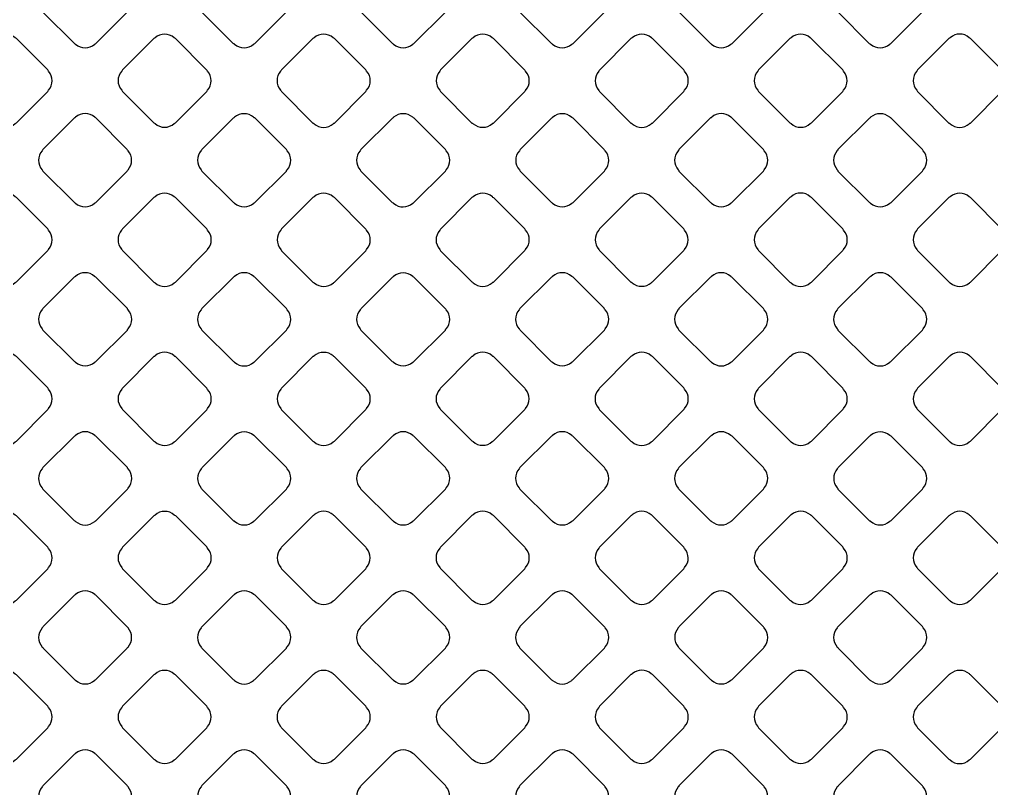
# Model space of a CAD drawing. Extents: x 3811 to 4077, y -444 to -307.
# Drawn here: x 3997.507 to 3998.825, y -389.27 to -388.228 of the extents above; entities that cross this region are included whole.
import ezdxf

# ---------------------------------------------------------------- set-up
doc = ezdxf.new("R2010")
doc.units = 0
doc.layers.add('gbr-dxf', color=7, linetype='Continuous')

msp = doc.modelspace()

# ---------------------------------------------------------------- linework, layer by layer
at = {"layer": 'gbr-dxf', "linetype": 'Continuous'}
for points in [[(3997.5383, -388.2161, -0.10047), (3997.5393, -388.2178), (3997.5819, -388.2604, -0.096111), (3997.5835, -388.2614, 0.37981), (3997.6095, -388.2614, -0.095956), (3997.6111, -388.2604), (3997.6536, -388.2179, -0.096332), (3997.6546, -388.2162, 0.37981), (3997.6546, -388.1903, -0.096723), (3997.6536, -388.1886), (3997.6108, -388.1458, -0.083681), (3997.6094, -388.1449, 0.379731), (3997.5834, -388.1449, -0.096458), (3997.5818, -388.1459), (3997.5393, -388.1884, -0.096627), (3997.5383, -388.1901, 0.379731)], [(3997.7538, -388.2162, -0.095956), (3997.7547, -388.2179), (3997.7971, -388.2603, -0.107817), (3997.799, -388.2613, 0.37981), (3997.8249, -388.2613, -0.096625), (3997.8266, -388.2603), (3997.8692, -388.2177, -0.096111), (3997.8702, -388.2161, 0.37981), (3997.8702, -388.1901, -0.100399), (3997.8692, -388.1884), (3997.8268, -388.146, -0.104691), (3997.825, -388.145, 0.379731), (3997.799, -388.145, -0.096723), (3997.7974, -388.146), (3997.7547, -388.1886, -0.096857), (3997.7538, -388.1903, 0.379731)], [(3997.9693, -388.2161, -0.087946), (3997.9702, -388.2175), (3998.0132, -388.2605, -0.083374), (3998.0146, -388.2614, 0.379422), (3998.0405, -388.2614, -0.096625), (3998.0422, -388.2604), (3998.0847, -388.2178, -0.096111), (3998.0857, -388.2162, 0.379451), (3998.0857, -388.1902, -0.092029), (3998.0848, -388.1886), (3998.0421, -388.1459, -0.096539), (3998.0404, -388.1449, 0.379249), (3998.0145, -388.145, -0.096458), (3998.0128, -388.1459), (3997.9703, -388.1885, -0.096627), (3997.9693, -388.1901, 0.379357)], [(3998.1848, -388.2162, -0.092348), (3998.1858, -388.2178), (3998.2286, -388.2606, -0.088202), (3998.2301, -388.2615, 0.37981), (3998.256, -388.2615, -0.095956), (3998.2577, -388.2605), (3998.3004, -388.2178, -0.096332), (3998.3014, -388.2162, 0.37981), (3998.3014, -388.1902, -0.087784), (3998.3005, -388.1887), (3998.2576, -388.1459, -0.092233), (3998.2561, -388.145, 0.379731), (3998.2301, -388.145, -0.096458), (3998.2285, -388.1459), (3998.1858, -388.1886, -0.096627), (3998.1848, -388.1902, 0.379731)], [(3998.4005, -388.2162, -0.100399), (3998.4015, -388.2179), (3998.444, -388.2604, -0.096627), (3998.4456, -388.2614, 0.37981), (3998.4716, -388.2614, -0.096625), (3998.4732, -388.2604), (3998.5157, -388.2179, -0.096111), (3998.5167, -388.2162, 0.37981), (3998.5167, -388.1903, -0.096458), (3998.5157, -388.1886), (3998.473, -388.1459, -0.083733), (3998.4716, -388.1451, 0.379731), (3998.4457, -388.1451, -0.096723), (3998.444, -388.146), (3998.4015, -388.1886, -0.096857), (3998.4005, -388.1902, 0.379731)], [(3998.6158, -388.1903, 0.379249), (3998.6159, -388.2162, -0.099964), (3998.6169, -388.2179), (3998.6593, -388.2604, -0.096332), (3998.661, -388.2614, 0.37981), (3998.6869, -388.2614, -0.096625), (3998.6886, -388.2604), (3998.7313, -388.2177, -0.096111), (3998.7323, -388.216, 0.379308), (3998.7323, -388.1901, -0.096507), (3998.7313, -388.1884), (3998.6888, -388.1459, -0.10077), (3998.6871, -388.1449, 0.379112), (3998.6612, -388.1449, -0.096259), (3998.6595, -388.1459), (3998.6168, -388.1886, -0.096539)], [(3997.4305, -388.3238, -0.100402), (3997.4315, -388.3255), (3997.4741, -388.3682, -0.096328), (3997.4758, -388.3691, 0.379422), (3997.5017, -388.3691, -0.095956), (3997.5034, -388.3681), (3997.546, -388.3256, -0.096332), (3997.5469, -388.3239, 0.379451), (3997.547, -388.298, -0.096614), (3997.546, -388.2963), (3997.5033, -388.2537, -0.100442), (3997.5016, -388.2527, 0.379249), (3997.4757, -388.2527, -0.096723), (3997.474, -388.2537), (3997.4315, -388.2962, -0.096857), (3997.4305, -388.2979, 0.379357)], [(3997.6461, -388.3239, -0.103917), (3997.6472, -388.3257), (3997.6895, -388.368, -0.10046), (3997.6912, -388.369, 0.37981), (3997.7172, -388.369, -0.096625), (3997.7189, -388.368), (3997.7614, -388.3256, -0.096111), (3997.7623, -388.3239, 0.37981), (3997.7623, -388.2979, -0.09253), (3997.7614, -388.2964), (3997.7188, -388.2538, -0.096627), (3997.7172, -388.2528, 0.379731), (3997.6912, -388.2528, -0.096723), (3997.6895, -388.2538), (3997.6471, -388.2962, -0.096857), (3997.6461, -388.2979, 0.379731)], [(3997.8615, -388.3238, -0.107922), (3997.8626, -388.3257), (3997.905, -388.3682, -0.103673), (3997.9068, -388.3692, 0.37889), (3997.9327, -388.3692, -0.096117), (3997.9344, -388.3682), (3997.977, -388.3255, -0.095895), (3997.978, -388.3239, 0.379201), (3997.978, -388.2979, -0.104392), (3997.9769, -388.2961), (3997.9346, -388.2538, -0.107961), (3997.9327, -388.2527, 0.379731), (3997.9067, -388.2527, -0.096458), (3997.9051, -388.2537), (3997.8625, -388.2962, -0.096627), (3997.8615, -388.2979, 0.3795)], [(3998.0771, -388.3239, -0.083636), (3998.078, -388.3253), (3998.1208, -388.3682, -0.096539), (3998.1225, -388.3692, 0.379201), (3998.1484, -388.3691, -0.095956), (3998.15, -388.3682), (3998.1925, -388.3257, -0.096332), (3998.1935, -388.324, 0.379308), (3998.1935, -388.2981, -0.095968), (3998.1926, -388.2964), (3998.1499, -388.2538, -0.100093), (3998.1482, -388.2528, 0.37947), (3998.1223, -388.2528, -0.096723), (3998.1206, -388.2538), (3998.0781, -388.2963, -0.096857), (3998.0771, -388.298, 0.3795)], [(3998.2927, -388.324, -0.096458), (3998.2936, -388.3257), (3998.3362, -388.3682, -0.092289), (3998.3378, -388.3692, 0.37981), (3998.3637, -388.3692, -0.096625), (3998.3654, -388.3682), (3998.408, -388.3256, -0.096111), (3998.409, -388.3239, 0.37981), (3998.409, -388.298, -0.100399), (3998.408, -388.2962), (3998.3654, -388.2537, -0.088207), (3998.3639, -388.2528, 0.379731), (3998.338, -388.2528, -0.096723), (3998.3363, -388.2537), (3998.2936, -388.2964, -0.096857), (3998.2927, -388.298, 0.379731)], [(3998.5082, -388.3239, -0.10047), (3998.5092, -388.3256), (3998.5517, -388.3681, -0.096111), (3998.5533, -388.3691, 0.37981), (3998.5793, -388.3691, -0.095956), (3998.5809, -388.3681), (3998.6234, -388.3256, -0.096332), (3998.6244, -388.3239, 0.37981), (3998.6244, -388.298, -0.096723), (3998.6234, -388.2963), (3998.5807, -388.2536, -0.083681), (3998.5793, -388.2528, 0.379731), (3998.5533, -388.2528, -0.096458), (3998.5517, -388.2537), (3998.5092, -388.2963, -0.096627), (3998.5082, -388.2979, 0.379731)], [(3998.7236, -388.3239, -0.103582), (3998.7246, -388.3256), (3998.7671, -388.3682, -0.100401), (3998.7688, -388.3692, 0.379422), (3998.7948, -388.3692, -0.095956), (3998.7964, -388.3682), (3998.839, -388.3256, -0.096332), (3998.84, -388.3239, 0.37981), (3998.84, -388.298, -0.108361), (3998.839, -388.2961), (3998.7965, -388.2536, -0.096857), (3998.7948, -388.2526, 0.379357), (3998.7689, -388.2526, -0.096507), (3998.7672, -388.2536), (3998.7245, -388.2963, -0.096527), (3998.7236, -388.2979, 0.379)], [(3997.5383, -388.4317, -0.096261), (3997.5393, -388.4333), (3997.5819, -388.4759, -0.092398), (3997.5834, -388.4769, 0.379465), (3997.6094, -388.4768, -0.096625), (3997.611, -388.4759), (3997.6536, -388.4333, -0.096111), (3997.6546, -388.4316, 0.37981), (3997.6546, -388.4057, -0.100399), (3997.6536, -388.4039), (3997.611, -388.3614, -0.088207), (3997.6095, -388.3604, 0.379731), (3997.5836, -388.3604, -0.096723), (3997.5819, -388.3614), (3997.5393, -388.4041, -0.096627), (3997.5383, -388.4057, 0.379297)], [(3997.7538, -388.4316, -0.096625), (3997.7548, -388.4333), (3997.7975, -388.4759, -0.092233), (3997.799, -388.4769, 0.37981), (3997.825, -388.4769, -0.095956), (3997.8266, -388.4759), (3997.8692, -388.4333, -0.096332), (3997.8702, -388.4317, 0.37981), (3997.8702, -388.4057, -0.084073), (3997.8693, -388.4043), (3997.8264, -388.3614, -0.088334), (3997.8249, -388.3605, 0.379731), (3997.7989, -388.3605, -0.096458), (3997.7973, -388.3615), (3997.7548, -388.404, -0.096627), (3997.7538, -388.4056, 0.379731)], [(3997.9692, -388.4317, -0.095866), (3997.9702, -388.4334), (3998.0128, -388.4759, -0.10771), (3998.0146, -388.477, 0.379422), (3998.0406, -388.4769, -0.095956), (3998.0422, -388.476), (3998.0848, -388.4334, -0.096332), (3998.0858, -388.4317, 0.37981), (3998.0858, -388.4057, -0.10047), (3998.0848, -388.404), (3998.0423, -388.3615, -0.10399), (3998.0405, -388.3605, 0.379357), (3998.0146, -388.3605, -0.096507), (3998.0129, -388.3615), (3997.9702, -388.4042, -0.096527), (3997.9693, -388.4058, 0.379)], [(3998.185, -388.4317, -0.09253), (3998.1859, -388.4333), (3998.2286, -388.476, -0.088207), (3998.2301, -388.4769, 0.37981), (3998.2561, -388.4769, -0.096625), (3998.2577, -388.4759), (3998.3002, -388.4334, -0.096111), (3998.3012, -388.4318, 0.37981), (3998.3012, -388.4058, -0.104293), (3998.3001, -388.404), (3998.2577, -388.3615, -0.092289), (3998.2561, -388.3606, 0.379731), (3998.2301, -388.3606, -0.096723), (3998.2285, -388.3616), (3998.1859, -388.4041, -0.096857), (3998.185, -388.4057, 0.379731)], [(3998.4004, -388.4317, -0.096625), (3998.4013, -388.4334), (3998.4439, -388.4759, -0.092233), (3998.4455, -388.4769, 0.37981), (3998.4714, -388.4769, -0.095956), (3998.4731, -388.4759), (3998.5157, -388.4333, -0.096332), (3998.5167, -388.4316, 0.37981), (3998.5167, -388.4057, -0.10047), (3998.5157, -388.4039), (3998.4731, -388.3614, -0.088202), (3998.4716, -388.3604, 0.379731), (3998.4457, -388.3604, -0.096458), (3998.444, -388.3614), (3998.4013, -388.4041, -0.096627), (3998.4004, -388.4057, 0.379731)], [(3998.6159, -388.4316, -0.096625), (3998.6168, -388.4333), (3998.6595, -388.4759, -0.092233), (3998.6611, -388.4769, 0.37981), (3998.6871, -388.4769, -0.095956), (3998.6887, -388.4759), (3998.7313, -388.4333, -0.096332), (3998.7323, -388.4317, 0.37981), (3998.7323, -388.4057, -0.084073), (3998.7314, -388.4043), (3998.6885, -388.3614, -0.088334), (3998.687, -388.3605, 0.379731), (3998.661, -388.3605, -0.096458), (3998.6594, -388.3615), (3998.6168, -388.404, -0.096627), (3998.6159, -388.4056, 0.379731)], [(3997.4306, -388.5134, 0.37947), (3997.4306, -388.5394, -0.096458), (3997.4316, -388.541), (3997.4742, -388.5836, -0.092289), (3997.4757, -388.5845, 0.37981), (3997.5017, -388.5845, -0.096625), (3997.5033, -388.5836), (3997.5459, -388.541, -0.096111), (3997.5468, -388.5394, 0.379308), (3997.5469, -388.5135, -0.100402), (3997.5459, -388.5117), (3997.5035, -388.4693, -0.104354), (3997.5017, -388.4683, 0.379), (3997.4757, -388.4683, -0.09601), (3997.4741, -388.4693), (3997.4316, -388.5118, -0.096527)], [(3997.646, -388.5393, -0.100082), (3997.647, -388.541), (3997.6897, -388.5837, -0.095895), (3997.6913, -388.5847, 0.379011), (3997.7172, -388.5847, -0.09601), (3997.7189, -388.5837), (3997.7615, -388.5411, -0.096227), (3997.7625, -388.5394, 0.378952), (3997.7625, -388.5135, -0.095968), (3997.7615, -388.5118), (3997.7189, -388.4692, -0.10077), (3997.7171, -388.4682, 0.37947), (3997.6912, -388.4682, -0.096458), (3997.6895, -388.4692), (3997.647, -388.5117, -0.096857), (3997.646, -388.5134, 0.379297)], [(3997.8617, -388.5394, -0.104392), (3997.8627, -388.5412), (3997.9052, -388.5837, -0.100151), (3997.9069, -388.5847, 0.37981), (3997.9329, -388.5847, -0.095956), (3997.9345, -388.5837), (3997.977, -388.5412, -0.096332), (3997.978, -388.5396, 0.37981), (3997.978, -388.5136, -0.092523), (3997.977, -388.512), (3997.9343, -388.4693, -0.096857), (3997.9327, -388.4683, 0.379731), (3997.9067, -388.4683, -0.096458), (3997.9051, -388.4693), (3997.8626, -388.5118, -0.096627), (3997.8617, -388.5134, 0.379731)], [(3998.0771, -388.5396, -0.095956), (3998.0781, -388.5412), (3998.1204, -388.5836, -0.107817), (3998.1223, -388.5846, 0.37981), (3998.1483, -388.5846, -0.096625), (3998.1499, -388.5837), (3998.1925, -388.5411, -0.096111), (3998.1935, -388.5394, 0.37981), (3998.1935, -388.5134, -0.100399), (3998.1925, -388.5117), (3998.1502, -388.4694, -0.104691), (3998.1484, -388.4683, 0.379731), (3998.1224, -388.4683, -0.096723), (3998.1207, -388.4693), (3998.0781, -388.512, -0.096857), (3998.0771, -388.5136, 0.379731)], [(3998.2926, -388.5394, -0.092052), (3998.2936, -388.5409), (3998.3363, -388.5837, -0.087865), (3998.3378, -388.5846, 0.379422), (3998.3637, -388.5846, -0.096625), (3998.3654, -388.5836), (3998.4079, -388.5411, -0.096111), (3998.4089, -388.5395, 0.379451), (3998.4089, -388.5135, -0.104473), (3998.4078, -388.5117), (3998.3653, -388.4692, -0.092187), (3998.3638, -388.4682, 0.379249), (3998.3378, -388.4683, -0.096458), (3998.3362, -388.4693), (3998.2936, -388.5118, -0.096627), (3998.2927, -388.5134, 0.379357)], [(3998.5081, -388.5394, -0.096625), (3998.509, -388.541), (3998.5517, -388.5837, -0.092233), (3998.5533, -388.5847, 0.37981), (3998.5793, -388.5847, -0.095956), (3998.5809, -388.5837), (3998.6235, -388.5411, -0.096332), (3998.6245, -388.5395, 0.37981), (3998.6245, -388.5135, -0.10047), (3998.6235, -388.5118), (3998.5808, -388.4691, -0.088202), (3998.5793, -388.4681, 0.379731), (3998.5533, -388.4681, -0.096458), (3998.5517, -388.4691), (3998.509, -388.5118, -0.096627), (3998.5081, -388.5134, 0.379731)], [(3998.7237, -388.5394, -0.100588), (3998.7247, -388.5411), (3998.7673, -388.5837, -0.096539), (3998.7689, -388.5847, 0.378934), (3998.7949, -388.5847, -0.095612), (3998.7965, -388.5837), (3998.839, -388.5411, -0.095701), (3998.84, -388.5395, 0.378847), (3998.84, -388.5136, -0.096614), (3998.839, -388.5119), (3998.7962, -388.4691, -0.083549), (3998.7948, -388.4682, 0.379249), (3998.7689, -388.4683, -0.096723), (3998.7672, -388.4693), (3998.7247, -388.5118, -0.096857), (3998.7237, -388.5134, 0.3795)], [(3997.5383, -388.6471, -0.096625), (3997.5393, -388.6487), (3997.582, -388.6914, -0.092233), (3997.5836, -388.6924, 0.379308), (3997.6095, -388.6924, -0.09601), (3997.6111, -388.6914), (3997.6537, -388.6488, -0.096227), (3997.6547, -388.6472, 0.378952), (3997.6547, -388.6213, -0.100076), (3997.6537, -388.6196), (3997.6112, -388.577, -0.104354), (3997.6094, -388.576, 0.37947), (3997.5834, -388.576, -0.096723), (3997.5818, -388.577), (3997.5393, -388.6195, -0.096627), (3997.5383, -388.6211, 0.379731)], [(3997.7538, -388.6472, -0.087916), (3997.7547, -388.6487), (3997.7974, -388.6914, -0.100401), (3997.7991, -388.6925, 0.379422), (3997.8251, -388.6924, -0.095956), (3997.8267, -388.6915), (3997.8693, -388.6489, -0.096332), (3997.8703, -388.6472, 0.379451), (3997.8703, -388.6213, -0.09221), (3997.8694, -388.6197), (3997.8266, -388.577, -0.096195), (3997.825, -388.576, 0.379249), (3997.799, -388.576, -0.096723), (3997.7974, -388.577), (3997.7548, -388.6196, -0.096857), (3997.7538, -388.6213, 0.379357)], [(3997.9694, -388.6473, -0.091954), (3997.9703, -388.6488), (3998.0128, -388.6913, -0.104264), (3998.0146, -388.6923, 0.37981), (3998.0406, -388.6923, -0.096625), (3998.0422, -388.6914), (3998.0847, -388.6489, -0.096111), (3998.0857, -388.6472, 0.37981), (3998.0857, -388.6213, -0.088014), (3998.0848, -388.6198), (3998.0421, -388.5771, -0.092289), (3998.0405, -388.5761, 0.379731), (3998.0146, -388.5761, -0.096723), (3998.0129, -388.5771), (3997.9704, -388.6197, -0.096857), (3997.9694, -388.6213, 0.379731)], [(3998.1848, -388.6472, -0.103999), (3998.1859, -388.649), (3998.2283, -388.6914, -0.099849), (3998.23, -388.6924, 0.37889), (3998.2559, -388.6924, -0.096117), (3998.2576, -388.6914), (3998.3002, -388.6488, -0.095895), (3998.3012, -388.6471, 0.379201), (3998.3012, -388.6212, -0.108153), (3998.3001, -388.6193), (3998.2577, -388.5769, -0.096111), (3998.2561, -388.576, 0.379731), (3998.2301, -388.576, -0.096458), (3998.2285, -388.5769), (3998.1858, -388.6196, -0.096627), (3998.1848, -388.6213, 0.3795)], [(3998.4003, -388.6471, -0.092029), (3998.4013, -388.6487), (3998.4441, -388.6915, -0.087648), (3998.4456, -388.6924, 0.379201), (3998.4716, -388.6924, -0.095956), (3998.4732, -388.6914), (3998.5157, -388.6489, -0.096332), (3998.5167, -388.6473, 0.379308), (3998.5167, -388.6213, -0.103956), (3998.5157, -388.6195), (3998.473, -388.5769, -0.092398), (3998.4715, -388.576, 0.37947), (3998.4455, -388.576, -0.096723), (3998.4439, -388.5769), (3998.4013, -388.6195, -0.096857), (3998.4004, -388.6211, 0.3795)], [(3998.6158, -388.6213, 0.379249), (3998.6159, -388.6473, -0.092348), (3998.6168, -388.6488), (3998.6596, -388.6916, -0.088202), (3998.661, -388.6925, 0.379511), (3998.687, -388.6925, -0.096265), (3998.6886, -388.6915), (3998.7314, -388.6488, -0.095701), (3998.7324, -388.6471, 0.378608), (3998.7324, -388.6212, -0.087715), (3998.7315, -388.6197), (3998.6887, -388.5769, -0.092398), (3998.6871, -388.576, 0.379112), (3998.6612, -388.576, -0.096614), (3998.6595, -388.577), (3998.6168, -388.6197, -0.096195)], [(3997.4305, -388.7549, -0.108153), (3997.4315, -388.7568), (3997.4739, -388.7992, -0.10399), (3997.4757, -388.8002, 0.37981), (3997.5017, -388.8002, -0.095956), (3997.5033, -388.7992), (3997.546, -388.7566, -0.096332), (3997.5469, -388.7549, 0.37981), (3997.5469, -388.729, -0.104392), (3997.5459, -388.7272), (3997.5035, -388.6848, -0.107961), (3997.5016, -388.6837, 0.379731), (3997.4757, -388.6837, -0.096458), (3997.474, -388.6847), (3997.4315, -388.7273, -0.096627), (3997.4305, -388.7289, 0.379731)], [(3997.6461, -388.7549, -0.096625), (3997.6471, -388.7565), (3997.6898, -388.7992, -0.092233), (3997.6914, -388.8002, 0.37981), (3997.7173, -388.8002, -0.095956), (3997.719, -388.7992), (3997.7615, -388.7567, -0.096627), (3997.7625, -388.755, 0.379237), (3997.7625, -388.7291, -0.100093), (3997.7615, -388.7274), (3997.719, -388.6848, -0.103868), (3997.7172, -388.6838, 0.379605), (3997.6912, -388.6838, -0.096458), (3997.6896, -388.6848), (3997.6471, -388.7273, -0.096627), (3997.6461, -388.7289, 0.379731)], [(3997.8617, -388.755, -0.100076), (3997.8627, -388.7567), (3997.9052, -388.7992, -0.096227), (3997.9068, -388.8002, 0.378952), (3997.9327, -388.8002, -0.095866), (3997.9344, -388.7992), (3997.977, -388.7566, -0.096227), (3997.978, -388.7549, 0.379422), (3997.978, -388.729, -0.096458), (3997.977, -388.7273), (3997.9345, -388.6849, -0.100824), (3997.9328, -388.6839, 0.379731), (3997.9068, -388.6839, -0.096723), (3997.9052, -388.6848), (3997.8627, -388.7274, -0.096627), (3997.8617, -388.729, 0.379357)], [(3998.0771, -388.755, -0.092348), (3998.078, -388.7565), (3998.1205, -388.799, -0.10399), (3998.1223, -388.8, 0.37981), (3998.1483, -388.8, -0.095956), (3998.1499, -388.7991), (3998.1924, -388.7566, -0.096332), (3998.1934, -388.7549, 0.37981), (3998.1934, -388.729, -0.088442), (3998.1925, -388.7275), (3998.1498, -388.6848, -0.092898), (3998.1482, -388.6838, 0.379731), (3998.1223, -388.6838, -0.096458), (3998.1206, -388.6848), (3998.0781, -388.7274, -0.096627), (3998.0771, -388.729, 0.379731)], [(3998.2925, -388.7549, -0.103582), (3998.2935, -388.7567), (3998.3361, -388.7992, -0.100401), (3998.3378, -388.8002, 0.379422), (3998.3637, -388.8002, -0.095956), (3998.3654, -388.7992), (3998.408, -388.7566, -0.096332), (3998.409, -388.755, 0.37981), (3998.409, -388.729, -0.108153), (3998.4079, -388.7271), (3998.3654, -388.6846, -0.096111), (3998.3638, -388.6837, 0.379357), (3998.3379, -388.6836, -0.096507), (3998.3362, -388.6846), (3998.2935, -388.7273, -0.096527), (3998.2925, -388.729, 0.379)], [(3998.5082, -388.7549, -0.09253), (3998.5091, -388.7565), (3998.5519, -388.7992, -0.088207), (3998.5534, -388.8002, 0.379511), (3998.5793, -388.8002, -0.095612), (3998.581, -388.7992), (3998.6235, -388.7566, -0.0952), (3998.6245, -388.755, 0.379169), (3998.6245, -388.7291, -0.104293), (3998.6234, -388.7273), (3998.5809, -388.6847, -0.092289), (3998.5793, -388.6838, 0.379731), (3998.5533, -388.6838, -0.096723), (3998.5517, -388.6848), (3998.5092, -388.7273, -0.096857), (3998.5082, -388.729, 0.379731)], [(3998.7236, -388.7291, 0.379206), (3998.7237, -388.755, -0.096625), (3998.7246, -388.7566), (3998.7673, -388.7993, -0.092233), (3998.7688, -388.8002, 0.37981), (3998.7948, -388.8002, -0.095956), (3998.7964, -388.7992), (3998.8391, -388.7566, -0.096332), (3998.84, -388.755, 0.37981), (3998.84, -388.729, -0.10047), (3998.839, -388.7273), (3998.7964, -388.6847, -0.088202), (3998.7949, -388.6837, 0.379523), (3998.769, -388.6837, -0.096117), (3998.7673, -388.6847), (3998.7246, -388.7274, -0.096092)], [(3997.5383, -388.8627, -0.104392), (3997.5393, -388.8645), (3997.5818, -388.907, -0.100151), (3997.5835, -388.908, 0.37981), (3997.6095, -388.908, -0.095956), (3997.6111, -388.9071), (3997.6538, -388.8644, -0.096332), (3997.6547, -388.8628, 0.37981), (3997.6547, -388.8368, -0.108153), (3997.6537, -388.835), (3997.6112, -388.7925, -0.096111), (3997.6095, -388.7915, 0.379731), (3997.5836, -388.7915, -0.096458), (3997.5819, -388.7925), (3997.5393, -388.8351, -0.096627), (3997.5383, -388.8368, 0.379731)], [(3997.7539, -388.8628, -0.088014), (3997.7548, -388.8643), (3997.7976, -388.9071, -0.083733), (3997.799, -388.9079, 0.37981), (3997.825, -388.9079, -0.096625), (3997.8266, -388.907), (3997.8693, -388.8643, -0.096857), (3997.8702, -388.8627, 0.379237), (3997.8703, -388.8367, -0.092052), (3997.8693, -388.8352), (3997.8267, -388.7926, -0.096423), (3997.8251, -388.7916, 0.379605), (3997.7991, -388.7916, -0.096458), (3997.7975, -388.7926), (3997.7549, -388.8352, -0.096857), (3997.7539, -388.8368, 0.379731)], [(3997.9693, -388.8627, -0.091768), (3997.9703, -388.8643), (3998.013, -388.907, -0.087737), (3998.0145, -388.9079, 0.379011), (3998.0404, -388.9079, -0.09601), (3998.042, -388.9069), (3998.0848, -388.8642, -0.096227), (3998.0857, -388.8626, 0.378952), (3998.0857, -388.8367, -0.087946), (3998.0848, -388.8352), (3998.0421, -388.7924, -0.092456), (3998.0405, -388.7915, 0.37947), (3998.0146, -388.7915, -0.096458), (3998.0129, -388.7925), (3997.9703, -388.8351, -0.096857), (3997.9693, -388.8368, 0.379297)], [(3998.1848, -388.8626, -0.10047), (3998.1858, -388.8643), (3998.2284, -388.9069, -0.096111), (3998.2301, -388.9079, 0.37981), (3998.2561, -388.9079, -0.095956), (3998.2577, -388.9069), (3998.3002, -388.8644, -0.096332), (3998.3012, -388.8628, 0.37981), (3998.3012, -388.8368, -0.096723), (3998.3002, -388.8352), (3998.2574, -388.7924, -0.083681), (3998.256, -388.7915, 0.379731), (3998.23, -388.7915, -0.096458), (3998.2284, -388.7925), (3998.1858, -388.835, -0.096627), (3998.1848, -388.8367, 0.379731)], [(3998.4003, -388.8628, -0.099534), (3998.4013, -388.8645), (3998.4439, -388.9071, -0.095997), (3998.4456, -388.908, 0.378309), (3998.4715, -388.908, -0.095883), (3998.4731, -388.9071), (3998.5159, -388.8643, -0.095602), (3998.5169, -388.8626, 0.379163), (3998.5168, -388.8367, -0.096625), (3998.5159, -388.8351), (3998.4733, -388.7925, -0.100151), (3998.4716, -388.7915, 0.379357), (3998.4457, -388.7915, -0.096507), (3998.444, -388.7925), (3998.4013, -388.8352, -0.096527), (3998.4003, -388.8368, 0.379083)], [(3998.6159, -388.8368, 0.379206), (3998.6159, -388.8627, -0.088014), (3998.6168, -388.8642), (3998.6597, -388.9071, -0.083733), (3998.6611, -388.9079, 0.37981), (3998.6871, -388.9079, -0.096625), (3998.6887, -388.907), (3998.7313, -388.8644, -0.096111), (3998.7323, -388.8627, 0.37981), (3998.7323, -388.8368, -0.09253), (3998.7313, -388.8352), (3998.6887, -388.7926, -0.096627), (3998.6871, -388.7916, 0.379523), (3998.6611, -388.7916, -0.096475), (3998.6595, -388.7926), (3998.6169, -388.8351, -0.096509)], [(3997.4306, -388.9704, -0.104392), (3997.4316, -388.9722), (3997.4741, -389.0147, -0.100151), (3997.4759, -389.0157, 0.37981), (3997.5018, -389.0157, -0.095956), (3997.5035, -389.0147), (3997.546, -388.9722, -0.096332), (3997.5469, -388.9706, 0.37981), (3997.5469, -388.9446, -0.092348), (3997.546, -388.9431), (3997.5033, -388.9004, -0.096111), (3997.5016, -388.8994, 0.379731), (3997.4757, -388.8994, -0.096458), (3997.474, -388.9004), (3997.4316, -388.9428, -0.096627), (3997.4306, -388.9444, 0.379731)], [(3997.6461, -388.9705, -0.108195), (3997.6472, -388.9724), (3997.6894, -389.0147, -0.104691), (3997.6912, -389.0157, 0.37981), (3997.7172, -389.0157, -0.096625), (3997.7189, -389.0147), (3997.7615, -388.9721, -0.096111), (3997.7625, -388.9705, 0.37981), (3997.7625, -388.9445, -0.104293), (3997.7614, -388.9427), (3997.7192, -388.9004, -0.108174), (3997.7173, -388.8994, 0.379731), (3997.6913, -388.8994, -0.096723), (3997.6897, -388.9004), (3997.6471, -388.9429, -0.096857), (3997.6461, -388.9446, 0.379731)], [(3997.8617, -388.9704, -0.096625), (3997.8626, -388.9721), (3997.9052, -389.0146, -0.092233), (3997.9068, -389.0156, 0.379308), (3997.9327, -389.0156, -0.09601), (3997.9343, -389.0146), (3997.9769, -388.9721, -0.096227), (3997.9779, -388.9704, 0.378952), (3997.9779, -388.9445, -0.100076), (3997.9769, -388.9428), (3997.9345, -388.9004, -0.104354), (3997.9327, -388.8993, 0.37947), (3997.9068, -388.8993, -0.096723), (3997.9051, -388.9003), (3997.8626, -388.9428, -0.096627), (3997.8617, -388.9445, 0.379731)], [(3998.077, -388.9704, -0.087881), (3998.0779, -388.9719), (3998.1206, -389.0147, -0.100401), (3998.1224, -389.0157, 0.379465), (3998.1483, -389.0156, -0.095956), (3998.15, -389.0147), (3998.1925, -388.9721, -0.096332), (3998.1935, -388.9704, 0.379451), (3998.1935, -388.9445, -0.09221), (3998.1926, -388.9429), (3998.1498, -388.9002, -0.096539), (3998.1482, -388.8992, 0.378939), (3998.1223, -388.8992, -0.096614), (3998.1206, -388.9002), (3998.078, -388.9429, -0.096539), (3998.077, -388.9445, 0.378645)], [(3998.2927, -388.9704, -0.100032), (3998.2937, -388.9722), (3998.3362, -389.0147, -0.096092), (3998.3379, -389.0157, 0.378825), (3998.3638, -389.0157, -0.095883), (3998.3654, -389.0147), (3998.408, -388.9722, -0.095602), (3998.409, -388.9705, 0.378847), (3998.4089, -388.9446, -0.096614), (3998.408, -388.943), (3998.3652, -388.9002, -0.083549), (3998.3638, -388.8993, 0.379249), (3998.3378, -388.8993, -0.096723), (3998.3362, -388.9003), (3998.2936, -388.9428, -0.096857), (3998.2927, -388.9445, 0.379762)], [(3998.5081, -388.9446, 0.379249), (3998.5081, -388.9705, -0.103917), (3998.5092, -388.9723), (3998.5516, -389.0147, -0.10046), (3998.5533, -389.0157, 0.379451), (3998.5793, -389.0157, -0.096117), (3998.5809, -389.0148), (3998.6236, -388.9721, -0.095895), (3998.6245, -388.9705, 0.379201), (3998.6245, -388.9445, -0.108153), (3998.6235, -388.9427), (3998.581, -388.9002, -0.096111), (3998.5794, -388.8993, 0.3795), (3998.5534, -388.8992, -0.096475), (3998.5518, -388.9002), (3998.5091, -388.9429, -0.096527)], [(3998.7237, -388.9704, -0.09253), (3998.7247, -388.972), (3998.7674, -389.0148, -0.088202), (3998.7689, -389.0157, 0.379511), (3998.7948, -389.0157, -0.096265), (3998.7965, -389.0147), (3998.839, -388.9722, -0.0953), (3998.84, -388.9705, 0.379169), (3998.84, -388.9446, -0.104765), (3998.8389, -388.9428), (3998.7964, -388.9003, -0.092289), (3998.7948, -388.8993, 0.379731), (3998.7689, -388.8993, -0.096723), (3998.7672, -388.9003), (3998.7247, -388.9428, -0.096857), (3998.7237, -388.9445, 0.379731)], [(3997.5384, -389.0783, -0.099964), (3997.5394, -389.08), (3997.5819, -389.1225, -0.096332), (3997.5835, -389.1234, 0.37981), (3997.6095, -389.1234, -0.096625), (3997.6111, -389.1225), (3997.6536, -389.08, -0.096111), (3997.6546, -389.0783, 0.37981), (3997.6546, -389.0523, -0.096458), (3997.6536, -389.0507), (3997.6109, -389.008, -0.083733), (3997.6095, -389.0071, 0.379731), (3997.5836, -389.0071, -0.096723), (3997.5819, -389.0081), (3997.5394, -389.0506, -0.096857), (3997.5384, -389.0523, 0.379731)], [(3997.7538, -389.0783, -0.10047), (3997.7548, -389.08), (3997.7972, -389.1225, -0.096111), (3997.7989, -389.1235, 0.37981), (3997.8249, -389.1235, -0.095956), (3997.8265, -389.1225), (3997.8692, -389.0798, -0.096332), (3997.8702, -389.0781, 0.37981), (3997.8702, -389.0521, -0.096625), (3997.8692, -389.0505), (3997.8268, -389.008, -0.100151), (3997.825, -389.007, 0.379731), (3997.7991, -389.007, -0.096458), (3997.7974, -389.008), (3997.7548, -389.0507, -0.096627), (3997.7538, -389.0523, 0.379731)], [(3997.9693, -389.0782, -0.083317), (3997.9702, -389.0796), (3998.013, -389.1224, -0.096111), (3998.0146, -389.1234, 0.379451), (3998.0406, -389.1234, -0.096157), (3998.0422, -389.1224), (3998.0848, -389.0798, -0.095602), (3998.0858, -389.0782, 0.378779), (3998.0858, -389.0523, -0.095862), (3998.0848, -389.0506), (3998.0421, -389.008, -0.100401), (3998.0404, -389.007, 0.37947), (3998.0145, -389.007, -0.096458), (3998.0128, -389.008), (3997.9703, -389.0506, -0.096627), (3997.9693, -389.0522, 0.379731)], [(3998.1848, -389.0782, -0.092052), (3998.1858, -389.0798), (3998.2286, -389.1226, -0.087639), (3998.2301, -389.1235, 0.379191), (3998.256, -389.1235, -0.096265), (3998.2576, -389.1225), (3998.3004, -389.0798, -0.096206), (3998.3013, -389.0782, 0.379201), (3998.3013, -389.0522, -0.088014), (3998.3004, -389.0507), (3998.2576, -389.008, -0.092289), (3998.2561, -389.007, 0.379731), (3998.2301, -389.007, -0.096723), (3998.2285, -389.008), (3998.1858, -389.0506, -0.096627), (3998.1849, -389.0523, 0.379357)], [(3998.4004, -389.0782, -0.099643), (3998.4014, -389.0799), (3998.444, -389.1225, -0.096227), (3998.4456, -389.1234, 0.379422), (3998.4716, -389.1234, -0.095956), (3998.4732, -389.1225), (3998.5157, -389.08, -0.096332), (3998.5167, -389.0783, 0.379451), (3998.5167, -389.0524, -0.096614), (3998.5157, -389.0507), (3998.4729, -389.0079, -0.083024), (3998.4715, -389.007, 0.37903), (3998.4456, -389.0071, -0.096475), (3998.444, -389.008), (3998.4014, -389.0506, -0.096605), (3998.4004, -389.0523, 0.378645)], [(3998.6158, -389.0523, 0.379411), (3998.6159, -389.0783, -0.100266), (3998.6169, -389.08), (3998.6594, -389.1226, -0.096423), (3998.6611, -389.1235, 0.378825), (3998.687, -389.1236, -0.095862), (3998.6886, -389.1226), (3998.7314, -389.0798, -0.095701), (3998.7324, -389.0782, 0.379169), (3998.7323, -389.0522, -0.096458), (3998.7314, -389.0506), (3998.6888, -389.008, -0.100499), (3998.6871, -389.007, 0.379357), (3998.6612, -389.007, -0.096507), (3998.6595, -389.008), (3998.6168, -389.0507, -0.096527)], [(3997.4306, -389.1861, -0.099964), (3997.4316, -389.1878), (3997.4741, -389.2303, -0.096332), (3997.4757, -389.2312, 0.37981), (3997.5017, -389.2312, -0.096625), (3997.5033, -389.2303), (3997.546, -389.1876, -0.096111), (3997.5469, -389.186, 0.37981), (3997.5469, -389.16, -0.096458), (3997.546, -389.1584), (3997.5035, -389.1159, -0.100824), (3997.5018, -389.1149, 0.379731), (3997.4758, -389.1149, -0.096723), (3997.4742, -389.1159), (3997.4316, -389.1584, -0.096857), (3997.4306, -389.1601, 0.379731)], [(3997.6461, -389.1859, -0.103999), (3997.6471, -389.1877), (3997.6896, -389.2301, -0.099849), (3997.6913, -389.2311, 0.37889), (3997.7172, -389.2311, -0.096117), (3997.7188, -389.2301), (3997.7614, -389.1876, -0.095895), (3997.7624, -389.186, 0.379201), (3997.7623, -389.16, -0.092348), (3997.7614, -389.1585), (3997.7188, -389.1159, -0.096111), (3997.7172, -389.1149, 0.379731), (3997.6912, -389.1149, -0.096458), (3997.6895, -389.1159), (3997.6471, -389.1583, -0.096627), (3997.6461, -389.16, 0.3795)], [(3997.8615, -389.1859, -0.108153), (3997.8626, -389.1878), (3997.905, -389.2302, -0.10399), (3997.9068, -389.2312, 0.37981), (3997.9327, -389.2312, -0.095956), (3997.9344, -389.2303), (3997.977, -389.1876, -0.096332), (3997.978, -389.186, 0.37981), (3997.978, -389.16, -0.104392), (3997.9769, -389.1582), (3997.9346, -389.1158, -0.107961), (3997.9327, -389.1148, 0.379731), (3997.9067, -389.1148, -0.096458), (3997.9051, -389.1158), (3997.8625, -389.1583, -0.096627), (3997.8615, -389.16, 0.379731)], [(3998.0771, -389.186, -0.083636), (3998.078, -389.1874), (3998.1207, -389.2302, -0.096539), (3998.1224, -389.2312, 0.379058), (3998.1483, -389.2311, -0.096333), (3998.15, -389.2302), (3998.1926, -389.1876, -0.095701), (3998.1935, -389.1859, 0.378547), (3998.1935, -389.16, -0.096355), (3998.1925, -389.1584), (3998.15, -389.1158, -0.100442), (3998.1483, -389.1148, 0.379605), (3998.1223, -389.1148, -0.096458), (3998.1207, -389.1158), (3998.0781, -389.1584, -0.096857), (3998.0771, -389.16, 0.3795)], [(3998.2926, -389.16, 0.37851), (3998.2926, -389.1859, -0.095862), (3998.2936, -389.1876), (3998.3363, -389.2303, -0.091737), (3998.3378, -389.2312, 0.379011), (3998.3638, -389.2312, -0.09601), (3998.3654, -389.2303), (3998.408, -389.1876, -0.096227), (3998.409, -389.186, 0.379035), (3998.409, -389.1601, -0.099971), (3998.408, -389.1583), (3998.3653, -389.1156, -0.087529), (3998.3638, -389.1147, 0.378406), (3998.3379, -389.1147, -0.096507), (3998.3363, -389.1157), (3998.2936, -389.1584, -0.095686)], [(3998.5082, -389.186, -0.100285), (3998.5092, -389.1877), (3998.5517, -389.2302, -0.096627), (3998.5534, -389.2312, 0.379451), (3998.5793, -389.2312, -0.095612), (3998.581, -389.2302), (3998.6235, -389.1877, -0.095824), (3998.6245, -389.1861, 0.378779), (3998.6245, -389.1601, -0.09601), (3998.6235, -389.1585), (3998.5807, -389.1157, -0.083772), (3998.5793, -389.1148, 0.37947), (3998.5533, -389.1148, -0.096458), (3998.5517, -389.1158), (3998.5092, -389.1583, -0.096627), (3998.5082, -389.16, 0.379731)], [(3998.7236, -389.1601, 0.379249), (3998.7236, -389.186, -0.104392), (3998.7247, -389.1878), (3998.7671, -389.2302, -0.100151), (3998.7688, -389.2313, 0.379308), (3998.7948, -389.2313, -0.09601), (3998.7964, -389.2303), (3998.8391, -389.1876, -0.096227), (3998.84, -389.186, 0.379422), (3998.84, -389.16, -0.108195), (3998.839, -389.1582), (3998.7966, -389.1158, -0.096627), (3998.7949, -389.1148, 0.3795), (3998.769, -389.1148, -0.096259), (3998.7673, -389.1157), (3998.7246, -389.1584, -0.096195)], [(3997.5383, -389.2938, -0.096117), (3997.5392, -389.2954), (3997.5819, -389.338, -0.091578), (3997.5834, -389.339, 0.379201), (3997.6094, -389.3389, -0.096625), (3997.611, -389.338), (3997.6536, -389.2954, -0.096111), (3997.6546, -389.2937, 0.379308), (3997.6546, -389.2678, -0.100402), (3997.6536, -389.266), (3997.611, -389.2234, -0.088435), (3997.6095, -389.2225, 0.37947), (3997.5836, -389.2225, -0.096458), (3997.5819, -389.2235), (3997.5393, -389.2662, -0.096627), (3997.5383, -389.2678, 0.3795)], [(3997.7538, -389.2937, -0.096625), (3997.7548, -389.2953), (3997.7975, -389.338, -0.092233), (3997.799, -389.339, 0.37981), (3997.825, -389.339, -0.095956), (3997.8266, -389.338), (3997.8692, -389.2954, -0.096332), (3997.8702, -389.2938, 0.37981), (3997.8702, -389.2678, -0.083317), (3997.8693, -389.2664), (3997.8264, -389.2235, -0.088202), (3997.8249, -389.2225, 0.379731), (3997.7989, -389.2225, -0.096458), (3997.7973, -389.2235), (3997.7548, -389.2661, -0.096627), (3997.7538, -389.2677, 0.379731)], [(3997.9693, -389.2938, -0.096458), (3997.9703, -389.2955), (3998.0127, -389.3379, -0.108174), (3998.0145, -389.339, 0.379511), (3998.0405, -389.339, -0.096259), (3998.0421, -389.338), (3998.0848, -389.2953, -0.095602), (3998.0858, -389.2937, 0.379169), (3998.0858, -389.2677, -0.100399), (3998.0847, -389.266), (3998.0423, -389.2236, -0.104691), (3998.0405, -389.2226, 0.379731), (3998.0146, -389.2226, -0.096723), (3998.0129, -389.2236), (3997.9703, -389.2662, -0.096857), (3997.9693, -389.2679, 0.379731)], [(3998.1848, -389.2678, 0.378884), (3998.1849, -389.2937, -0.087916), (3998.1858, -389.2952), (3998.2287, -389.3381, -0.083081), (3998.2301, -389.339, 0.378747), (3998.256, -389.339, -0.09601), (3998.2576, -389.338), (3998.3003, -389.2953, -0.096227), (3998.3013, -389.2937, 0.378897), (3998.3013, -389.2678, -0.09252), (3998.3004, -389.2662), (3998.2577, -389.2235, -0.096301), (3998.256, -389.2225, 0.378438), (3998.2301, -389.2225, -0.096528), (3998.2285, -389.2235), (3998.1858, -389.2661, -0.096605)], [(3998.4004, -389.2937, -0.091768), (3998.4013, -389.2953), (3998.4441, -389.3381, -0.087742), (3998.4456, -389.339, 0.378487), (3998.4715, -389.339, -0.095883), (3998.4731, -389.338), (3998.5159, -389.2953, -0.095602), (3998.5169, -389.2937, 0.379163), (3998.5168, -389.2677, -0.087784), (3998.5159, -389.2662), (3998.4732, -389.2235, -0.092289), (3998.4716, -389.2226, 0.3795), (3998.4456, -389.2225, -0.096614), (3998.444, -389.2235), (3998.4013, -389.2662, -0.096539), (3998.4004, -389.2678, 0.378645)], [(3998.6159, -389.2678, 0.379206), (3998.6159, -389.2937, -0.096458), (3998.6169, -389.2954), (3998.6595, -389.338, -0.092289), (3998.6611, -389.339, 0.37981), (3998.6871, -389.339, -0.096625), (3998.6887, -389.338), (3998.7313, -389.2954, -0.096111), (3998.7323, -389.2938, 0.37981), (3998.7323, -389.2678, -0.083792), (3998.7314, -389.2664), (3998.6885, -389.2235, -0.088207), (3998.6871, -389.2226, 0.379523), (3998.6611, -389.2226, -0.096475), (3998.6594, -389.2236), (3998.6169, -389.2662, -0.096509)]]:
    msp.add_lwpolyline(points, format="xyb", close=True, dxfattribs=at)

doc.saveas('drawing.dxf')
